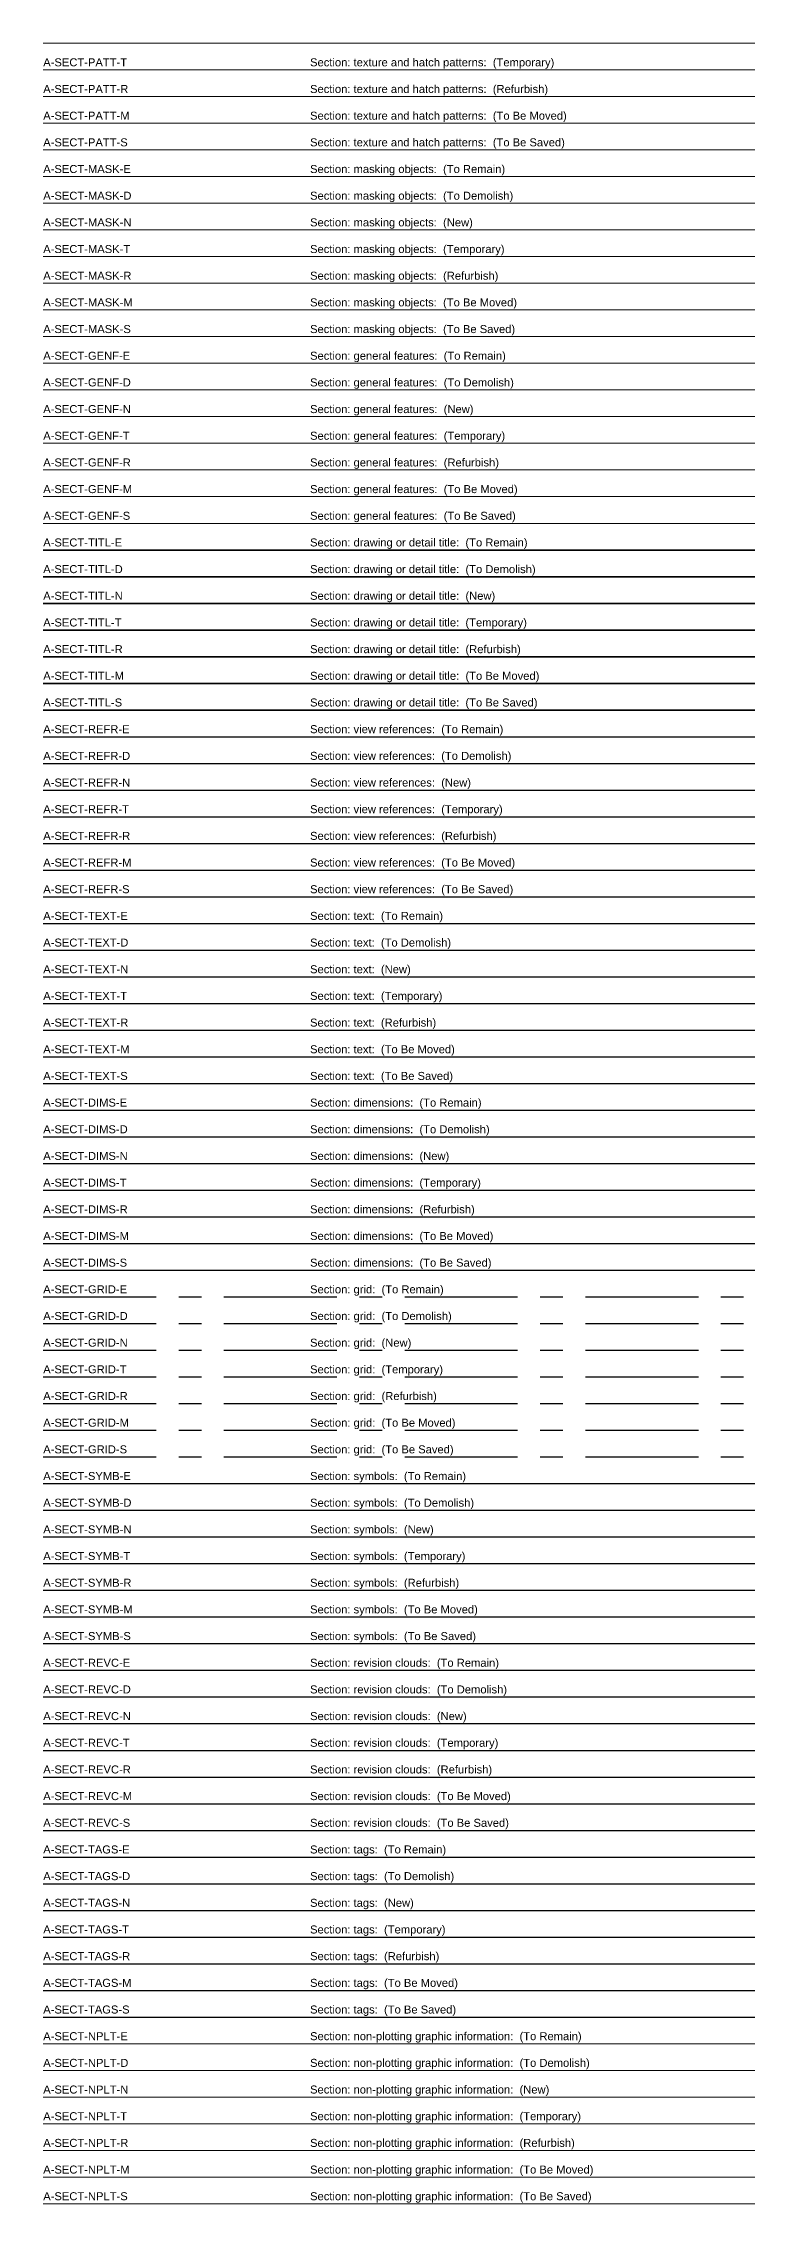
# Model space of a CAD drawing. Header units: millimetres. Extents: x 0 to 200, y -1215 to 3.
# Drawn here: x 0 to 200, y -1215 to -608 of the extents above; entities that cross this region are included whole.
import ezdxf

# ---------------------------------------------------------------- set-up
doc = ezdxf.new("R2010")
doc.units = ezdxf.units.MM
doc.linetypes.add('CENTER', pattern=[50.8, 31.75, -6.35, 6.35, -6.35])
for name, color, linetype, lineweight in [('A-SECT-DIMS-D', 11, 'Continuous', 25), ('A-SECT-DIMS-E', 201, 'Continuous', 25), ('A-SECT-DIMS-M', 51, 'Continuous', 25), ('A-SECT-DIMS-N', 171, 'Continuous', 25), ('A-SECT-DIMS-R', 131, 'Continuous', 25), ('A-SECT-DIMS-S', 101, 'Continuous', 25), ('A-SECT-DIMS-T', 31, 'Continuous', 25), ('A-SECT-GENF-D', 10, 'Continuous', 18), ('A-SECT-GENF-E', 200, 'Continuous', 18), ('A-SECT-GENF-M', 50, 'Continuous', 18), ('A-SECT-GENF-N', 170, 'Continuous', 18), ('A-SECT-GENF-R', 130, 'Continuous', 18), ('A-SECT-GENF-S', 100, 'Continuous', 18), ('A-SECT-GENF-T', 30, 'Continuous', 18), ('A-SECT-GRID-D', 11, 'CENTER', 25), ('A-SECT-GRID-E', 201, 'CENTER', 25), ('A-SECT-GRID-M', 51, 'CENTER', 25), ('A-SECT-GRID-N', 171, 'CENTER', 25), ('A-SECT-GRID-R', 131, 'CENTER', 25), ('A-SECT-GRID-S', 101, 'CENTER', 25), ('A-SECT-GRID-T', 31, 'CENTER', 25), ('A-SECT-MASK-D', 10, 'Continuous', 18), ('A-SECT-MASK-E', 200, 'Continuous', 18), ('A-SECT-MASK-M', 50, 'Continuous', 18), ('A-SECT-MASK-N', 170, 'Continuous', 18), ('A-SECT-MASK-R', 130, 'Continuous', 18), ('A-SECT-MASK-S', 100, 'Continuous', 18), ('A-SECT-MASK-T', 30, 'Continuous', 18), ('A-SECT-PATT-M', 59, 'Continuous', 13), ('A-SECT-PATT-N', 179, 'Continuous', 13), ('A-SECT-PATT-R', 139, 'Continuous', 13), ('A-SECT-PATT-S', 109, 'Continuous', 13), ('A-SECT-PATT-T', 39, 'Continuous', 13), ('A-SECT-REFR-D', 11, 'Continuous', 25), ('A-SECT-REFR-E', 201, 'Continuous', 25), ('A-SECT-REFR-M', 51, 'Continuous', 25), ('A-SECT-REFR-N', 171, 'Continuous', 25), ('A-SECT-REFR-R', 131, 'Continuous', 25), ('A-SECT-REFR-S', 101, 'Continuous', 25), ('A-SECT-REFR-T', 31, 'Continuous', 25), ('A-SECT-REVC-D', 71, 'Continuous', 25), ('A-SECT-REVC-E', 71, 'Continuous', 25), ('A-SECT-REVC-M', 71, 'Continuous', 25), ('A-SECT-REVC-N', 71, 'Continuous', 25), ('A-SECT-REVC-R', 71, 'Continuous', 25), ('A-SECT-REVC-S', 71, 'Continuous', 25), ('A-SECT-REVC-T', 71, 'Continuous', 25), ('A-SECT-SYMB-D', 11, 'Continuous', 25), ('A-SECT-SYMB-E', 201, 'Continuous', 25), ('A-SECT-SYMB-M', 51, 'Continuous', 25), ('A-SECT-SYMB-N', 171, 'Continuous', 25), ('A-SECT-SYMB-R', 131, 'Continuous', 25), ('A-SECT-SYMB-S', 101, 'Continuous', 25), ('A-SECT-SYMB-T', 31, 'Continuous', 25), ('A-SECT-TAGS-D', 11, 'Continuous', 25), ('A-SECT-TAGS-E', 201, 'Continuous', 25), ('A-SECT-TAGS-M', 51, 'Continuous', 25), ('A-SECT-TAGS-N', 171, 'Continuous', 25), ('A-SECT-TAGS-R', 131, 'Continuous', 25), ('A-SECT-TAGS-S', 101, 'Continuous', 25), ('A-SECT-TAGS-T', 31, 'Continuous', 25), ('A-SECT-TEXT-D', 11, 'Continuous', 25), ('A-SECT-TEXT-E', 201, 'Continuous', 25), ('A-SECT-TEXT-M', 51, 'Continuous', 25), ('A-SECT-TEXT-N', 171, 'Continuous', 25), ('A-SECT-TEXT-R', 131, 'Continuous', 25), ('A-SECT-TEXT-S', 101, 'Continuous', 25), ('A-SECT-TEXT-T', 31, 'Continuous', 25), ('A-SECT-TITL-D', 13, 'Continuous', 35), ('A-SECT-TITL-E', 203, 'Continuous', 35), ('A-SECT-TITL-M', 53, 'Continuous', 35), ('A-SECT-TITL-N', 173, 'Continuous', 35), ('A-SECT-TITL-R', 133, 'Continuous', 35), ('A-SECT-TITL-S', 103, 'Continuous', 35), ('A-SECT-TITL-T', 33, 'Continuous', 35)]:
    doc.layers.add(name, color=color, linetype=linetype, lineweight=lineweight)
for name, color, linetype, lineweight, plot in [('A-SECT-NPLT-D', 140, 'Continuous', 18, False), ('A-SECT-NPLT-E', 140, 'Continuous', 18, False), ('A-SECT-NPLT-M', 140, 'Continuous', 18, False), ('A-SECT-NPLT-N', 140, 'Continuous', 18, False), ('A-SECT-NPLT-R', 140, 'Continuous', 18, False), ('A-SECT-NPLT-S', 140, 'Continuous', 18, False), ('A-SECT-NPLT-T', 140, 'Continuous', 18, False)]:
    doc.layers.add(name, color=color, linetype=linetype, lineweight=lineweight, plot=plot)
doc.styles.get("Standard").update_dxf_attribs({"font": 'arial.ttf'})

# ---------------------------------------------------------------- blocks, each defined once
blk = doc.blocks.new('Sect')
at = {"layer": 'A-SECT-DIMS-D'}
blk.add_line((0, -915), (200, -915), dxfattribs=at)
at = {"layer": 'A-SECT-DIMS-E'}
blk.add_line((0, -907.5), (200, -907.5), dxfattribs=at)
at = {"layer": 'A-SECT-DIMS-M'}
blk.add_line((0, -945), (200, -945), dxfattribs=at)
at = {"layer": 'A-SECT-DIMS-N'}
blk.add_line((0, -922.5), (200, -922.5), dxfattribs=at)
at = {"layer": 'A-SECT-DIMS-R'}
blk.add_line((0, -937.5), (200, -937.5), dxfattribs=at)
at = {"layer": 'A-SECT-DIMS-S'}
blk.add_line((0, -952.5), (200, -952.5), dxfattribs=at)
at = {"layer": 'A-SECT-DIMS-T'}
blk.add_line((0, -930), (200, -930), dxfattribs=at)
at = {"layer": 'A-SECT-GENF-D'}
blk.add_line((0, -705), (200, -705), dxfattribs=at)
at = {"layer": 'A-SECT-GENF-E'}
blk.add_line((0, -697.5), (200, -697.5), dxfattribs=at)
at = {"layer": 'A-SECT-GENF-M'}
blk.add_line((0, -735), (200, -735), dxfattribs=at)
at = {"layer": 'A-SECT-GENF-N'}
blk.add_line((0, -712.5), (200, -712.5), dxfattribs=at)
at = {"layer": 'A-SECT-GENF-R'}
blk.add_line((0, -727.5), (200, -727.5), dxfattribs=at)
at = {"layer": 'A-SECT-GENF-S'}
blk.add_line((0, -742.5), (200, -742.5), dxfattribs=at)
at = {"layer": 'A-SECT-GENF-T'}
blk.add_line((0, -720), (200, -720), dxfattribs=at)
at = {"layer": 'A-SECT-GRID-D'}
blk.add_line((0, -967.5), (200, -967.5), dxfattribs=at)
at = {"layer": 'A-SECT-GRID-E'}
blk.add_line((0, -960), (200, -960), dxfattribs=at)
at = {"layer": 'A-SECT-GRID-M'}
blk.add_line((0, -997.5), (200, -997.5), dxfattribs=at)
at = {"layer": 'A-SECT-GRID-N'}
blk.add_line((0, -975), (200, -975), dxfattribs=at)
at = {"layer": 'A-SECT-GRID-R'}
blk.add_line((0, -990), (200, -990), dxfattribs=at)
at = {"layer": 'A-SECT-GRID-S'}
blk.add_line((0, -1005), (200, -1005), dxfattribs=at)
at = {"layer": 'A-SECT-GRID-T'}
blk.add_line((0, -982.5), (200, -982.5), dxfattribs=at)
at = {"layer": 'A-SECT-MASK-D'}
blk.add_line((0, -652.5), (200, -652.5), dxfattribs=at)
at = {"layer": 'A-SECT-MASK-E'}
blk.add_line((0, -645), (200, -645), dxfattribs=at)
at = {"layer": 'A-SECT-MASK-M'}
blk.add_line((0, -682.5), (200, -682.5), dxfattribs=at)
at = {"layer": 'A-SECT-MASK-N'}
blk.add_line((0, -660), (200, -660), dxfattribs=at)
at = {"layer": 'A-SECT-MASK-R'}
blk.add_line((0, -675), (200, -675), dxfattribs=at)
at = {"layer": 'A-SECT-MASK-S'}
blk.add_line((0, -690), (200, -690), dxfattribs=at)
at = {"layer": 'A-SECT-MASK-T'}
blk.add_line((0, -667.5), (200, -667.5), dxfattribs=at)
at = {"layer": 'A-SECT-NPLT-D'}
blk.add_line((0, -1177.5), (200, -1177.5), dxfattribs=at)
at = {"layer": 'A-SECT-NPLT-E'}
blk.add_line((0, -1170), (200, -1170), dxfattribs=at)
at = {"layer": 'A-SECT-NPLT-M'}
blk.add_line((0, -1207.5), (200, -1207.5), dxfattribs=at)
at = {"layer": 'A-SECT-NPLT-N'}
blk.add_line((0, -1185), (200, -1185), dxfattribs=at)
at = {"layer": 'A-SECT-NPLT-R'}
blk.add_line((0, -1200), (200, -1200), dxfattribs=at)
at = {"layer": 'A-SECT-NPLT-S'}
blk.add_line((0, -1215), (200, -1215), dxfattribs=at)
at = {"layer": 'A-SECT-NPLT-T'}
blk.add_line((0, -1192.5), (200, -1192.5), dxfattribs=at)
at = {"layer": 'A-SECT-PATT-M'}
blk.add_line((0, -630), (200, -630), dxfattribs=at)
at = {"layer": 'A-SECT-PATT-N'}
blk.add_line((0, -607.5), (200, -607.5), dxfattribs=at)
at = {"layer": 'A-SECT-PATT-R'}
blk.add_line((0, -622.5), (200, -622.5), dxfattribs=at)
at = {"layer": 'A-SECT-PATT-S'}
blk.add_line((0, -637.5), (200, -637.5), dxfattribs=at)
at = {"layer": 'A-SECT-PATT-T'}
blk.add_line((0, -615), (200, -615), dxfattribs=at)
at = {"layer": 'A-SECT-REFR-D'}
blk.add_line((0, -810), (200, -810), dxfattribs=at)
at = {"layer": 'A-SECT-REFR-E'}
blk.add_line((0, -802.5), (200, -802.5), dxfattribs=at)
at = {"layer": 'A-SECT-REFR-M'}
blk.add_line((0, -840), (200, -840), dxfattribs=at)
at = {"layer": 'A-SECT-REFR-N'}
blk.add_line((0, -817.5), (200, -817.5), dxfattribs=at)
at = {"layer": 'A-SECT-REFR-R'}
blk.add_line((0, -832.5), (200, -832.5), dxfattribs=at)
at = {"layer": 'A-SECT-REFR-S'}
blk.add_line((0, -847.5), (200, -847.5), dxfattribs=at)
at = {"layer": 'A-SECT-REFR-T'}
blk.add_line((0, -825), (200, -825), dxfattribs=at)
at = {"layer": 'A-SECT-REVC-D'}
blk.add_line((0, -1072.5), (200, -1072.5), dxfattribs=at)
at = {"layer": 'A-SECT-REVC-E'}
blk.add_line((0, -1065), (200, -1065), dxfattribs=at)
at = {"layer": 'A-SECT-REVC-M'}
blk.add_line((0, -1102.5), (200, -1102.5), dxfattribs=at)
at = {"layer": 'A-SECT-REVC-N'}
blk.add_line((0, -1080), (200, -1080), dxfattribs=at)
at = {"layer": 'A-SECT-REVC-R'}
blk.add_line((0, -1095), (200, -1095), dxfattribs=at)
at = {"layer": 'A-SECT-REVC-S'}
blk.add_line((0, -1110), (200, -1110), dxfattribs=at)
at = {"layer": 'A-SECT-REVC-T'}
blk.add_line((0, -1087.5), (200, -1087.5), dxfattribs=at)
at = {"layer": 'A-SECT-SYMB-D'}
blk.add_line((0, -1020), (200, -1020), dxfattribs=at)
at = {"layer": 'A-SECT-SYMB-E'}
blk.add_line((0, -1012.5), (200, -1012.5), dxfattribs=at)
at = {"layer": 'A-SECT-SYMB-M'}
blk.add_line((0, -1050), (200, -1050), dxfattribs=at)
at = {"layer": 'A-SECT-SYMB-N'}
blk.add_line((0, -1027.5), (200, -1027.5), dxfattribs=at)
at = {"layer": 'A-SECT-SYMB-R'}
blk.add_line((0, -1042.5), (200, -1042.5), dxfattribs=at)
at = {"layer": 'A-SECT-SYMB-S'}
blk.add_line((0, -1057.5), (200, -1057.5), dxfattribs=at)
at = {"layer": 'A-SECT-SYMB-T'}
blk.add_line((0, -1035), (200, -1035), dxfattribs=at)
at = {"layer": 'A-SECT-TAGS-D'}
blk.add_line((0, -1125), (200, -1125), dxfattribs=at)
at = {"layer": 'A-SECT-TAGS-E'}
blk.add_line((0, -1117.5), (200, -1117.5), dxfattribs=at)
at = {"layer": 'A-SECT-TAGS-M'}
blk.add_line((0, -1155), (200, -1155), dxfattribs=at)
at = {"layer": 'A-SECT-TAGS-N'}
blk.add_line((0, -1132.5), (200, -1132.5), dxfattribs=at)
at = {"layer": 'A-SECT-TAGS-R'}
blk.add_line((0, -1147.5), (200, -1147.5), dxfattribs=at)
at = {"layer": 'A-SECT-TAGS-S'}
blk.add_line((0, -1162.5), (200, -1162.5), dxfattribs=at)
at = {"layer": 'A-SECT-TAGS-T'}
blk.add_line((0, -1140), (200, -1140), dxfattribs=at)
at = {"layer": 'A-SECT-TEXT-D'}
blk.add_line((0, -862.5), (200, -862.5), dxfattribs=at)
at = {"layer": 'A-SECT-TEXT-E'}
blk.add_line((0, -855), (200, -855), dxfattribs=at)
at = {"layer": 'A-SECT-TEXT-M'}
blk.add_line((0, -892.5), (200, -892.5), dxfattribs=at)
at = {"layer": 'A-SECT-TEXT-N'}
blk.add_line((0, -870), (200, -870), dxfattribs=at)
at = {"layer": 'A-SECT-TEXT-R'}
blk.add_line((0, -885), (200, -885), dxfattribs=at)
at = {"layer": 'A-SECT-TEXT-S'}
blk.add_line((0, -900), (200, -900), dxfattribs=at)
at = {"layer": 'A-SECT-TEXT-T'}
blk.add_line((0, -877.5), (200, -877.5), dxfattribs=at)
at = {"layer": 'A-SECT-TITL-D'}
blk.add_line((0, -757.5), (200, -757.5), dxfattribs=at)
at = {"layer": 'A-SECT-TITL-E'}
blk.add_line((0, -750), (200, -750), dxfattribs=at)
at = {"layer": 'A-SECT-TITL-M'}
blk.add_line((0, -787.5), (200, -787.5), dxfattribs=at)
at = {"layer": 'A-SECT-TITL-N'}
blk.add_line((0, -765), (200, -765), dxfattribs=at)
at = {"layer": 'A-SECT-TITL-R'}
blk.add_line((0, -780), (200, -780), dxfattribs=at)
at = {"layer": 'A-SECT-TITL-S'}
blk.add_line((0, -795), (200, -795), dxfattribs=at)
at = {"layer": 'A-SECT-TITL-T'}
blk.add_line((0, -772.5), (200, -772.5), dxfattribs=at)
at = {"layer": 'A-SECT-DIMS-D'}
for s, p in [('A-SECT-DIMS-D', (0, -914)), ('Section: dimensions:  (To Demolish)', (75, -914))]:
    blk.add_text(s, height=2.25, dxfattribs=at).set_placement(p)
at = {"layer": 'A-SECT-DIMS-E'}
for s, p in [('A-SECT-DIMS-E', (0, -906.5)), ('Section: dimensions:  (To Remain)', (75, -906.5))]:
    blk.add_text(s, height=2.25, dxfattribs=at).set_placement(p)
at = {"layer": 'A-SECT-DIMS-M'}
for s, p in [('A-SECT-DIMS-M', (0, -944)), ('Section: dimensions:  (To Be Moved)', (75, -944))]:
    blk.add_text(s, height=2.25, dxfattribs=at).set_placement(p)
at = {"layer": 'A-SECT-DIMS-N'}
for s, p in [('A-SECT-DIMS-N', (0, -921.5)), ('Section: dimensions:  (New)', (75, -921.5))]:
    blk.add_text(s, height=2.25, dxfattribs=at).set_placement(p)
at = {"layer": 'A-SECT-DIMS-R'}
for s, p in [('A-SECT-DIMS-R', (0, -936.5)), ('Section: dimensions:  (Refurbish)', (75, -936.5))]:
    blk.add_text(s, height=2.25, dxfattribs=at).set_placement(p)
at = {"layer": 'A-SECT-DIMS-S'}
for s, p in [('A-SECT-DIMS-S', (0, -951.5)), ('Section: dimensions:  (To Be Saved)', (75, -951.5))]:
    blk.add_text(s, height=2.25, dxfattribs=at).set_placement(p)
at = {"layer": 'A-SECT-DIMS-T'}
for s, p in [('A-SECT-DIMS-T', (0, -929)), ('Section: dimensions:  (Temporary)', (75, -929))]:
    blk.add_text(s, height=2.25, dxfattribs=at).set_placement(p)
at = {"layer": 'A-SECT-GENF-D'}
for s, p in [('A-SECT-GENF-D', (0, -704)), ('Section: general features:  (To Demolish)', (75, -704))]:
    blk.add_text(s, height=2.25, dxfattribs=at).set_placement(p)
at = {"layer": 'A-SECT-GENF-E'}
for s, p in [('A-SECT-GENF-E', (0, -696.5)), ('Section: general features:  (To Remain)', (75, -696.5))]:
    blk.add_text(s, height=2.25, dxfattribs=at).set_placement(p)
at = {"layer": 'A-SECT-GENF-M'}
for s, p in [('A-SECT-GENF-M', (0, -734)), ('Section: general features:  (To Be Moved)', (75, -734))]:
    blk.add_text(s, height=2.25, dxfattribs=at).set_placement(p)
at = {"layer": 'A-SECT-GENF-N'}
for s, p in [('A-SECT-GENF-N', (0, -711.5)), ('Section: general features:  (New)', (75, -711.5))]:
    blk.add_text(s, height=2.25, dxfattribs=at).set_placement(p)
at = {"layer": 'A-SECT-GENF-R'}
for s, p in [('A-SECT-GENF-R', (0, -726.5)), ('Section: general features:  (Refurbish)', (75, -726.5))]:
    blk.add_text(s, height=2.25, dxfattribs=at).set_placement(p)
at = {"layer": 'A-SECT-GENF-S'}
for s, p in [('A-SECT-GENF-S', (0, -741.5)), ('Section: general features:  (To Be Saved)', (75, -741.5))]:
    blk.add_text(s, height=2.25, dxfattribs=at).set_placement(p)
at = {"layer": 'A-SECT-GENF-T'}
for s, p in [('A-SECT-GENF-T', (0, -719)), ('Section: general features:  (Temporary)', (75, -719))]:
    blk.add_text(s, height=2.25, dxfattribs=at).set_placement(p)
at = {"layer": 'A-SECT-GRID-D'}
for s, p in [('A-SECT-GRID-D', (0, -966.5)), ('Section: grid:  (To Demolish)', (75, -966.5))]:
    blk.add_text(s, height=2.25, dxfattribs=at).set_placement(p)
at = {"layer": 'A-SECT-GRID-E'}
for s, p in [('A-SECT-GRID-E', (0, -959)), ('Section: grid:  (To Remain)', (75, -959))]:
    blk.add_text(s, height=2.25, dxfattribs=at).set_placement(p)
at = {"layer": 'A-SECT-GRID-M'}
for s, p in [('A-SECT-GRID-M', (0, -996.5)), ('Section: grid:  (To Be Moved)', (75, -996.5))]:
    blk.add_text(s, height=2.25, dxfattribs=at).set_placement(p)
at = {"layer": 'A-SECT-GRID-N'}
for s, p in [('A-SECT-GRID-N', (0, -974)), ('Section: grid:  (New)', (75, -974))]:
    blk.add_text(s, height=2.25, dxfattribs=at).set_placement(p)
at = {"layer": 'A-SECT-GRID-R'}
for s, p in [('A-SECT-GRID-R', (0, -989)), ('Section: grid:  (Refurbish)', (75, -989))]:
    blk.add_text(s, height=2.25, dxfattribs=at).set_placement(p)
at = {"layer": 'A-SECT-GRID-S'}
for s, p in [('A-SECT-GRID-S', (0, -1004)), ('Section: grid:  (To Be Saved)', (75, -1004))]:
    blk.add_text(s, height=2.25, dxfattribs=at).set_placement(p)
at = {"layer": 'A-SECT-GRID-T'}
for s, p in [('A-SECT-GRID-T', (0, -981.5)), ('Section: grid:  (Temporary)', (75, -981.5))]:
    blk.add_text(s, height=2.25, dxfattribs=at).set_placement(p)
at = {"layer": 'A-SECT-MASK-D'}
for s, p in [('A-SECT-MASK-D', (0, -651.5)), ('Section: masking objects:  (To Demolish)', (75, -651.5))]:
    blk.add_text(s, height=2.25, dxfattribs=at).set_placement(p)
at = {"layer": 'A-SECT-MASK-E'}
for s, p in [('A-SECT-MASK-E', (0, -644)), ('Section: masking objects:  (To Remain)', (75, -644))]:
    blk.add_text(s, height=2.25, dxfattribs=at).set_placement(p)
at = {"layer": 'A-SECT-MASK-M'}
for s, p in [('A-SECT-MASK-M', (0, -681.5)), ('Section: masking objects:  (To Be Moved)', (75, -681.5))]:
    blk.add_text(s, height=2.25, dxfattribs=at).set_placement(p)
at = {"layer": 'A-SECT-MASK-N'}
for s, p in [('A-SECT-MASK-N', (0, -659)), ('Section: masking objects:  (New)', (75, -659))]:
    blk.add_text(s, height=2.25, dxfattribs=at).set_placement(p)
at = {"layer": 'A-SECT-MASK-R'}
for s, p in [('A-SECT-MASK-R', (0, -674)), ('Section: masking objects:  (Refurbish)', (75, -674))]:
    blk.add_text(s, height=2.25, dxfattribs=at).set_placement(p)
at = {"layer": 'A-SECT-MASK-S'}
for s, p in [('A-SECT-MASK-S', (0, -689)), ('Section: masking objects:  (To Be Saved)', (75, -689))]:
    blk.add_text(s, height=2.25, dxfattribs=at).set_placement(p)
at = {"layer": 'A-SECT-MASK-T'}
for s, p in [('A-SECT-MASK-T', (0, -666.5)), ('Section: masking objects:  (Temporary)', (75, -666.5))]:
    blk.add_text(s, height=2.25, dxfattribs=at).set_placement(p)
at = {"layer": 'A-SECT-NPLT-D'}
for s, p in [('A-SECT-NPLT-D', (0, -1176.5)), ('Section: non-plotting graphic information:  (To Demolish)', (75, -1176.5))]:
    blk.add_text(s, height=2.25, dxfattribs=at).set_placement(p)
at = {"layer": 'A-SECT-NPLT-E'}
for s, p in [('A-SECT-NPLT-E', (0, -1169)), ('Section: non-plotting graphic information:  (To Remain)', (75, -1169))]:
    blk.add_text(s, height=2.25, dxfattribs=at).set_placement(p)
at = {"layer": 'A-SECT-NPLT-M'}
for s, p in [('A-SECT-NPLT-M', (0, -1206.5)), ('Section: non-plotting graphic information:  (To Be Moved)', (75, -1206.5))]:
    blk.add_text(s, height=2.25, dxfattribs=at).set_placement(p)
at = {"layer": 'A-SECT-NPLT-N'}
for s, p in [('A-SECT-NPLT-N', (0, -1184)), ('Section: non-plotting graphic information:  (New)', (75, -1184))]:
    blk.add_text(s, height=2.25, dxfattribs=at).set_placement(p)
at = {"layer": 'A-SECT-NPLT-R'}
for s, p in [('A-SECT-NPLT-R', (0, -1199)), ('Section: non-plotting graphic information:  (Refurbish)', (75, -1199))]:
    blk.add_text(s, height=2.25, dxfattribs=at).set_placement(p)
at = {"layer": 'A-SECT-NPLT-S'}
for s, p in [('A-SECT-NPLT-S', (0, -1214)), ('Section: non-plotting graphic information:  (To Be Saved)', (75, -1214))]:
    blk.add_text(s, height=2.25, dxfattribs=at).set_placement(p)
at = {"layer": 'A-SECT-NPLT-T'}
for s, p in [('A-SECT-NPLT-T', (0, -1191.5)), ('Section: non-plotting graphic information:  (Temporary)', (75, -1191.5))]:
    blk.add_text(s, height=2.25, dxfattribs=at).set_placement(p)
at = {"layer": 'A-SECT-PATT-M'}
for s, p in [('A-SECT-PATT-M', (0, -629)), ('Section: texture and hatch patterns:  (To Be Moved)', (75, -629))]:
    blk.add_text(s, height=2.25, dxfattribs=at).set_placement(p)
at = {"layer": 'A-SECT-PATT-R'}
for s, p in [('A-SECT-PATT-R', (0, -621.5)), ('Section: texture and hatch patterns:  (Refurbish)', (75, -621.5))]:
    blk.add_text(s, height=2.25, dxfattribs=at).set_placement(p)
at = {"layer": 'A-SECT-PATT-S'}
for s, p in [('A-SECT-PATT-S', (0, -636.5)), ('Section: texture and hatch patterns:  (To Be Saved)', (75, -636.5))]:
    blk.add_text(s, height=2.25, dxfattribs=at).set_placement(p)
at = {"layer": 'A-SECT-PATT-T'}
for s, p in [('A-SECT-PATT-T', (0, -614)), ('Section: texture and hatch patterns:  (Temporary)', (75, -614))]:
    blk.add_text(s, height=2.25, dxfattribs=at).set_placement(p)
at = {"layer": 'A-SECT-REFR-D'}
for s, p in [('A-SECT-REFR-D', (0, -809)), ('Section: view references:  (To Demolish)', (75, -809))]:
    blk.add_text(s, height=2.25, dxfattribs=at).set_placement(p)
at = {"layer": 'A-SECT-REFR-E'}
for s, p in [('A-SECT-REFR-E', (0, -801.5)), ('Section: view references:  (To Remain)', (75, -801.5))]:
    blk.add_text(s, height=2.25, dxfattribs=at).set_placement(p)
at = {"layer": 'A-SECT-REFR-M'}
for s, p in [('A-SECT-REFR-M', (0, -839)), ('Section: view references:  (To Be Moved)', (75, -839))]:
    blk.add_text(s, height=2.25, dxfattribs=at).set_placement(p)
at = {"layer": 'A-SECT-REFR-N'}
for s, p in [('A-SECT-REFR-N', (0, -816.5)), ('Section: view references:  (New)', (75, -816.5))]:
    blk.add_text(s, height=2.25, dxfattribs=at).set_placement(p)
at = {"layer": 'A-SECT-REFR-R'}
for s, p in [('A-SECT-REFR-R', (0, -831.5)), ('Section: view references:  (Refurbish)', (75, -831.5))]:
    blk.add_text(s, height=2.25, dxfattribs=at).set_placement(p)
at = {"layer": 'A-SECT-REFR-S'}
for s, p in [('A-SECT-REFR-S', (0, -846.5)), ('Section: view references:  (To Be Saved)', (75, -846.5))]:
    blk.add_text(s, height=2.25, dxfattribs=at).set_placement(p)
at = {"layer": 'A-SECT-REFR-T'}
for s, p in [('A-SECT-REFR-T', (0, -824)), ('Section: view references:  (Temporary)', (75, -824))]:
    blk.add_text(s, height=2.25, dxfattribs=at).set_placement(p)
at = {"layer": 'A-SECT-REVC-D'}
for s, p in [('Section: revision clouds:  (To Demolish)', (75, -1071.5)), ('A-SECT-REVC-D', (0, -1071.5))]:
    blk.add_text(s, height=2.25, dxfattribs=at).set_placement(p)
at = {"layer": 'A-SECT-REVC-E'}
for s, p in [('A-SECT-REVC-E', (0, -1064)), ('Section: revision clouds:  (To Remain)', (75, -1064))]:
    blk.add_text(s, height=2.25, dxfattribs=at).set_placement(p)
at = {"layer": 'A-SECT-REVC-M'}
for s, p in [('A-SECT-REVC-M', (0, -1101.5)), ('Section: revision clouds:  (To Be Moved)', (75, -1101.5))]:
    blk.add_text(s, height=2.25, dxfattribs=at).set_placement(p)
at = {"layer": 'A-SECT-REVC-N'}
for s, p in [('A-SECT-REVC-N', (0, -1079)), ('Section: revision clouds:  (New)', (75, -1079))]:
    blk.add_text(s, height=2.25, dxfattribs=at).set_placement(p)
at = {"layer": 'A-SECT-REVC-R'}
for s, p in [('A-SECT-REVC-R', (0, -1094)), ('Section: revision clouds:  (Refurbish)', (75, -1094))]:
    blk.add_text(s, height=2.25, dxfattribs=at).set_placement(p)
at = {"layer": 'A-SECT-REVC-S'}
for s, p in [('A-SECT-REVC-S', (0, -1109)), ('Section: revision clouds:  (To Be Saved)', (75, -1109))]:
    blk.add_text(s, height=2.25, dxfattribs=at).set_placement(p)
at = {"layer": 'A-SECT-REVC-T'}
for s, p in [('A-SECT-REVC-T', (0, -1086.5)), ('Section: revision clouds:  (Temporary)', (75, -1086.5))]:
    blk.add_text(s, height=2.25, dxfattribs=at).set_placement(p)
at = {"layer": 'A-SECT-SYMB-D'}
for s, p in [('A-SECT-SYMB-D', (0, -1019)), ('Section: symbols:  (To Demolish)', (75, -1019))]:
    blk.add_text(s, height=2.25, dxfattribs=at).set_placement(p)
at = {"layer": 'A-SECT-SYMB-E'}
for s, p in [('A-SECT-SYMB-E', (0, -1011.5)), ('Section: symbols:  (To Remain)', (75, -1011.5))]:
    blk.add_text(s, height=2.25, dxfattribs=at).set_placement(p)
at = {"layer": 'A-SECT-SYMB-M'}
for s, p in [('A-SECT-SYMB-M', (0, -1049)), ('Section: symbols:  (To Be Moved)', (75, -1049))]:
    blk.add_text(s, height=2.25, dxfattribs=at).set_placement(p)
at = {"layer": 'A-SECT-SYMB-N'}
for s, p in [('A-SECT-SYMB-N', (0, -1026.5)), ('Section: symbols:  (New)', (75, -1026.5))]:
    blk.add_text(s, height=2.25, dxfattribs=at).set_placement(p)
at = {"layer": 'A-SECT-SYMB-R'}
for s, p in [('A-SECT-SYMB-R', (0, -1041.5)), ('Section: symbols:  (Refurbish)', (75, -1041.5))]:
    blk.add_text(s, height=2.25, dxfattribs=at).set_placement(p)
at = {"layer": 'A-SECT-SYMB-S'}
for s, p in [('A-SECT-SYMB-S', (0, -1056.5)), ('Section: symbols:  (To Be Saved)', (75, -1056.5))]:
    blk.add_text(s, height=2.25, dxfattribs=at).set_placement(p)
at = {"layer": 'A-SECT-SYMB-T'}
for s, p in [('A-SECT-SYMB-T', (0, -1034)), ('Section: symbols:  (Temporary)', (75, -1034))]:
    blk.add_text(s, height=2.25, dxfattribs=at).set_placement(p)
at = {"layer": 'A-SECT-TAGS-D'}
for s, p in [('A-SECT-TAGS-D', (0, -1124)), ('Section: tags:  (To Demolish)', (75, -1124))]:
    blk.add_text(s, height=2.25, dxfattribs=at).set_placement(p)
at = {"layer": 'A-SECT-TAGS-E'}
for s, p in [('A-SECT-TAGS-E', (0, -1116.5)), ('Section: tags:  (To Remain)', (75, -1116.5))]:
    blk.add_text(s, height=2.25, dxfattribs=at).set_placement(p)
at = {"layer": 'A-SECT-TAGS-M'}
for s, p in [('A-SECT-TAGS-M', (0, -1154)), ('Section: tags:  (To Be Moved)', (75, -1154))]:
    blk.add_text(s, height=2.25, dxfattribs=at).set_placement(p)
at = {"layer": 'A-SECT-TAGS-N'}
for s, p in [('A-SECT-TAGS-N', (0, -1131.5)), ('Section: tags:  (New)', (75, -1131.5))]:
    blk.add_text(s, height=2.25, dxfattribs=at).set_placement(p)
at = {"layer": 'A-SECT-TAGS-R'}
for s, p in [('A-SECT-TAGS-R', (0, -1146.5)), ('Section: tags:  (Refurbish)', (75, -1146.5))]:
    blk.add_text(s, height=2.25, dxfattribs=at).set_placement(p)
at = {"layer": 'A-SECT-TAGS-S'}
for s, p in [('A-SECT-TAGS-S', (0, -1161.5)), ('Section: tags:  (To Be Saved)', (75, -1161.5))]:
    blk.add_text(s, height=2.25, dxfattribs=at).set_placement(p)
at = {"layer": 'A-SECT-TAGS-T'}
for s, p in [('A-SECT-TAGS-T', (0, -1139)), ('Section: tags:  (Temporary)', (75, -1139))]:
    blk.add_text(s, height=2.25, dxfattribs=at).set_placement(p)
at = {"layer": 'A-SECT-TEXT-D'}
for s, p in [('A-SECT-TEXT-D', (0, -861.5)), ('Section: text:  (To Demolish)', (75, -861.5))]:
    blk.add_text(s, height=2.25, dxfattribs=at).set_placement(p)
at = {"layer": 'A-SECT-TEXT-E'}
for s, p in [('A-SECT-TEXT-E', (0, -854)), ('Section: text:  (To Remain)', (75, -854))]:
    blk.add_text(s, height=2.25, dxfattribs=at).set_placement(p)
at = {"layer": 'A-SECT-TEXT-M'}
for s, p in [('A-SECT-TEXT-M', (0, -891.5)), ('Section: text:  (To Be Moved)', (75, -891.5))]:
    blk.add_text(s, height=2.25, dxfattribs=at).set_placement(p)
at = {"layer": 'A-SECT-TEXT-N'}
for s, p in [('A-SECT-TEXT-N', (0, -869)), ('Section: text:  (New)', (75, -869))]:
    blk.add_text(s, height=2.25, dxfattribs=at).set_placement(p)
at = {"layer": 'A-SECT-TEXT-R'}
for s, p in [('A-SECT-TEXT-R', (0, -884)), ('Section: text:  (Refurbish)', (75, -884))]:
    blk.add_text(s, height=2.25, dxfattribs=at).set_placement(p)
at = {"layer": 'A-SECT-TEXT-S'}
for s, p in [('A-SECT-TEXT-S', (0, -899)), ('Section: text:  (To Be Saved)', (75, -899))]:
    blk.add_text(s, height=2.25, dxfattribs=at).set_placement(p)
at = {"layer": 'A-SECT-TEXT-T'}
for s, p in [('A-SECT-TEXT-T', (0, -876.5)), ('Section: text:  (Temporary)', (75, -876.5))]:
    blk.add_text(s, height=2.25, dxfattribs=at).set_placement(p)
at = {"layer": 'A-SECT-TITL-D'}
for s, p in [('A-SECT-TITL-D', (0, -756.5)), ('Section: drawing or detail title:  (To Demolish)', (75, -756.5))]:
    blk.add_text(s, height=2.25, dxfattribs=at).set_placement(p)
at = {"layer": 'A-SECT-TITL-E'}
for s, p in [('A-SECT-TITL-E', (0, -749)), ('Section: drawing or detail title:  (To Remain)', (75, -749))]:
    blk.add_text(s, height=2.25, dxfattribs=at).set_placement(p)
at = {"layer": 'A-SECT-TITL-M'}
for s, p in [('A-SECT-TITL-M', (0, -786.5)), ('Section: drawing or detail title:  (To Be Moved)', (75, -786.5))]:
    blk.add_text(s, height=2.25, dxfattribs=at).set_placement(p)
at = {"layer": 'A-SECT-TITL-N'}
for s, p in [('A-SECT-TITL-N', (0, -764)), ('Section: drawing or detail title:  (New)', (75, -764))]:
    blk.add_text(s, height=2.25, dxfattribs=at).set_placement(p)
at = {"layer": 'A-SECT-TITL-R'}
for s, p in [('A-SECT-TITL-R', (0, -779)), ('Section: drawing or detail title:  (Refurbish)', (75, -779))]:
    blk.add_text(s, height=2.25, dxfattribs=at).set_placement(p)
at = {"layer": 'A-SECT-TITL-S'}
for s, p in [('A-SECT-TITL-S', (0, -794)), ('Section: drawing or detail title:  (To Be Saved)', (75, -794))]:
    blk.add_text(s, height=2.25, dxfattribs=at).set_placement(p)
at = {"layer": 'A-SECT-TITL-T'}
for s, p in [('A-SECT-TITL-T', (0, -771.5)), ('Section: drawing or detail title:  (Temporary)', (75, -771.5))]:
    blk.add_text(s, height=2.25, dxfattribs=at).set_placement(p)

msp = doc.modelspace()

# ---------------------------------------------------------------- block references
msp.add_blockref('Sect', (0, 0))

doc.saveas('drawing.dxf')
